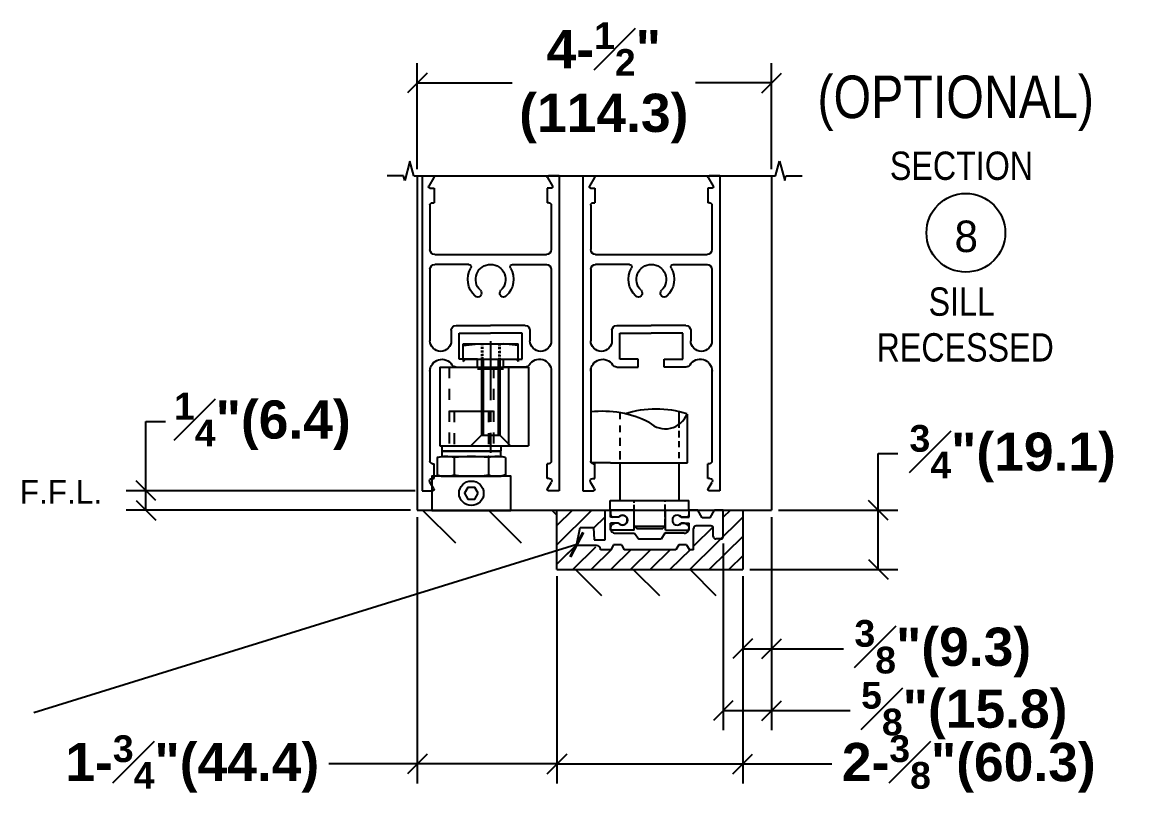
# Model space of a CAD drawing. Header units: inches. Extents: x -17070 to 527, y 504 to 2398.
# Drawn here: x -10381.01 to -10370.81, y 652.42 to 659.48 of the extents above; entities that cross this region are included whole.
import ezdxf
from ezdxf.enums import TextEntityAlignment as Align

# ---------------------------------------------------------------- set-up
doc = ezdxf.new("R2010")
doc.units = ezdxf.units.IN
for name, pattern in [('CENTER2', [1.125, 0.75, -0.125, 0.125, -0.125]), ('HIDDEN', [9.525, 6.35, -3.175]), ('HIDDEN2', [0.1875, 0.125, -0.0625])]:
    doc.linetypes.add(name, pattern=pattern)
for name, color, linetype in [('CENTER', 1, 'CENTER2'), ('DIMN', 7, 'Continuous'), ('DRAWING', 6, 'Continuous'), ('EXTR', 2, 'Continuous'), ('GLASS', 3, 'Continuous'), ('HARDWARE', 7, 'Continuous'), ('HIDDEN', 4, 'HIDDEN2'), ('JTBE', 1, 'Continuous'), ('MACHINING', 4, 'Continuous'), ('NOTES', 6, 'Continuous'), ('OBJECT', 7, 'Continuous'), ('PVT', 7, 'Continuous'), ('SLBRAIL', 7, 'Continuous'), ('SLIDE', 7, 'Continuous')]:
    doc.layers.add(name, color=color, linetype=linetype)
doc.styles.add('ROMANC', font='arialbd.ttf', dxfattribs={"height": 0.35})
doc.dimstyles.get("Standard").update_dxf_attribs({"dimtxt": 0.18, "dimasz": 0.18, "dimexe": 0.18, "dimexo": 0.0625, "dimgap": 0.09, "dimtad": 0, "dimtih": 1, "dimtoh": 1, "dimzin": 0, "dimdsep": 46, "dimtxsty": 'ROMANC', "dimblk": 'ARCHTICK', "dimcen": 0.09, "dimclrd": 25, "dimclre": 25, "dimadec": 0, "dimazin": 0, "dimtfac": 1, "dimtofl": 0, "dimtmove": 0, "dimatfit": 3, "dimldrblk": 'ARCHTICK', "dimfxl": 1, "dimtolj": 1, "dimtzin": 0, "dimarcsym": 0})

# ---------------------------------------------------------------- blocks, each defined once
blk = doc.blocks.new('_OBLIQUE')
at = {"color": 0, "linetype": 'ByBlock'}
blk.add_line((-0.5, -0.5), (0.5, 0.5), dxfattribs=at)
blk = doc.blocks.new('*D149')
at = {"layer": 'DEFPOINTS', "color": 0}
for p in [(-10374.154, 658.924), (-10377.398, 658.072), (-10374.154, 658.072)]:
    blk.add_point(p, dxfattribs=at)
at = {"layer": 'NOTES', "color": 25, "lineweight": -2}
for p, q in [((-10377.398, 658.134), (-10377.398, 659.104)), ((-10374.154, 658.134), (-10374.154, 659.104)), ((-10377.398, 658.924), (-10376.529, 658.924)), ((-10374.154, 658.924), (-10374.85, 658.924))]:
    blk.add_line(p, q, dxfattribs=at)
at = {"layer": 'NOTES', "color": 25, "lineweight": -2, "xscale": 0.18, "yscale": 0.18, "zscale": 0.18, "rotation": 180}
blk.add_blockref('_OBLIQUE', (-10377.398, 658.924), dxfattribs=at)
at = {"layer": 'NOTES', "color": 25, "lineweight": -2, "xscale": 0.18, "yscale": 0.18, "zscale": 0.18}
blk.add_blockref('_OBLIQUE', (-10374.154, 658.924), dxfattribs=at)
at = {"layer": 'NOTES', "color": 0, "insert": (-10375.69, 658.924), "char_height": 0.35, "attachment_point": 5, "style": 'ROMANC'}
blk.add_mtext('\\A1;\\A1;4-{\\H0.7x;\\S1#2;}"\\P(114.3)', dxfattribs=at)
blk = doc.blocks.new('_ARCHTICK')
at = {"color": 0, "linetype": 'ByBlock', "const_width": 0.15}
blk.add_lwpolyline([(-0.5, -0.5), (0.5, 0.5)], dxfattribs=at)
blk = doc.blocks.new('*D150')
at = {"layer": 'DEFPOINTS', "color": 0}
for p in [(-10376.12, 654.468), (-10374.417, 654.468), (-10374.417, 652.686)]:
    blk.add_point(p, dxfattribs=at)
at = {"layer": 'NOTES', "color": 25, "lineweight": -2}
for p, q in [((-10376.12, 654.406), (-10376.12, 652.506)), ((-10374.417, 654.406), (-10374.417, 652.506)), ((-10376.12, 652.686), (-10374.417, 652.686)), ((-10374.417, 652.686), (-10373.603, 652.686))]:
    blk.add_line(p, q, dxfattribs=at)
at = {"layer": 'NOTES', "color": 25, "lineweight": -2, "xscale": 0.18, "yscale": 0.18, "zscale": 0.18, "rotation": 180}
blk.add_blockref('_OBLIQUE', (-10376.12, 652.686), dxfattribs=at)
at = {"layer": 'NOTES', "color": 25, "lineweight": -2, "xscale": 0.18, "yscale": 0.18, "zscale": 0.18}
blk.add_blockref('_OBLIQUE', (-10374.417, 652.686), dxfattribs=at)
at = {"layer": 'NOTES', "color": 0, "insert": (-10372.348, 652.686), "char_height": 0.35, "attachment_point": 5, "style": 'ROMANC'}
blk.add_mtext('\\A1;\\A1;2-{\\H0.7x;\\S3#8;}"(60.3)', dxfattribs=at)
blk = doc.blocks.new('01-0281')
at = {"layer": 'OBJECT'}
for p, q in [((0.362, 0.127), (0.362, 0.5)), ((0.362, 0.5), (0.429, 0.5)), ((0.431, 0.5), (0.431, 0.446)), ((1.541, 0.5), (1.429, 0.5)), ((1.429, 0.446), (1.429, 0.5)), ((1.596, 0.406), (1.541, 0.5)), ((1.696, 0.406), (1.751, 0.5)), ((1.862, 0.5), (1.751, 0.5)), ((1.862, 0.164), (1.862, 0.5)), ((0.533, 0.415), (0.462, 0.415)), ((0.533, 0.335), (0.493, 0.335)), ((1.398, 0.415), (1.327, 0.415)), ((1.367, 0.335), (1.327, 0.335)), ((1.706, 0.302), (1.518, 0.302)), ((1.696, 0.406), (1.596, 0.406)), ((0, 0.054), (0.047, 0.281)), ((0.047, 0.281), (0.213, 0.281)), ((0.213, 0.281), (0.222, 0.127)), ((0.493, 0.21), (0.736, 0.21)), ((0.734, 0.21), (0.79, 0.133)), ((1.121, 0.21), (1.076, 0.133)), ((1.367, 0.21), (1.121, 0.21)), ((1.487, 0), (1.487, 0.271)), ((1.737, 0.167), (1.737, 0.271)), ((0.255, 0.054), (0, 0.054)), ((0.222, 0.127), (0.362, 0.127)), ((0.302, 0), (0.302, 0.006)), ((0.434, 0), (0.302, 0)), ((0.469, 0.061), (0.434, 0)), ((0.569, 0.061), (0.469, 0.061)), ((0.569, 0.061), (0.605, 0)), ((1.262, 0), (0.605, 0)), ((1.076, 0.133), (0.79, 0.133)), ((1.297, 0.061), (1.262, 0)), ((1.397, 0.061), (1.297, 0.061)), ((1.397, 0.061), (1.433, 0)), ((1.487, 0), (1.433, 0)), ((1.831, 0.136), (1.768, 0.136))]:
    blk.add_line(p, q, dxfattribs=at)
blk.add_arc((0.255, 0.006), 0.0473, 0, 90, dxfattribs=at)
for centre, major_axis, start_param, end_param in [((0.462, 0.446), (0.0219, 0.0219), 2.356194, 3.926991), ((0.581, 0.375), (-0.0442, 0.0442), 1.479896, 6.374085), ((1.279, 0.375), (-0.0442, 0.0442), 4.621489, 9.515678), ((1.398, 0.446), (-0.0219, 0.0219), 2.356194, 3.926991), ((0.493, 0.273), (-0.0438, 0.0438), -0.785398, 0.785398), ((1.367, 0.273), (-0.0438, 0.0438), 3.926991, 5.497787), ((1.518, 0.271), (0.0219, 0.0219), 0.785398, 2.356194), ((1.706, 0.271), (-0.0219, 0.0219), 3.926991, 5.497787), ((0.493, 0.272), (0.0438, 0.0438), 2.356194, 3.926991), ((1.367, 0.272), (-0.0438, 0.0438), 2.356194, 3.926991), ((1.768, 0.167), (0.0219, 0.0219), 2.356194, 3.926991), ((1.831, 0.167), (-0.0219, 0.0219), 2.356194, 3.810237)]:
    blk.add_ellipse(centre, major_axis=major_axis, ratio=1, start_param=start_param, end_param=end_param, dxfattribs=at)
blk = doc.blocks.new('28147L')
for p, q in [((8.759, 4.718), (9.059, 4.718)), ((8.759, 4.468), (8.759, 4.718)), ((9.059, 4.633), (9.059, 4.718)), ((8.959, 4.633), (9.059, 4.633)), ((8.959, 4.553), (9.059, 4.553)), ((9.059, 4.468), (9.059, 4.553)), ((8.759, 4.468), (9.059, 4.468))]:
    blk.add_line(p, q)
blk.add_arc((8.909, 4.593), 0.0635, 39.0443, 320.9557)
blk = doc.blocks.new('BTMGDPVT')
for p, q in [((-2.362, 0.75), (0, 0.75)), ((-2.362, 0), (0, 0))]:
    blk.add_line(p, q)
at = {"layer": 'DEFPOINTS', "color": 0, "linetype": 'ByBlock'}
blk.add_point((-0.831, 1.982), dxfattribs=at)
at = {"layer": 'JTBE'}
for p, q in [((-2.362, 0), (-2.362, 0.75)), ((0, 0.75), (0, 0))]:
    blk.add_line(p, q, dxfattribs=at)
at = {"layer": 'PVT'}
for p, q in [((-1.932, 1.999), (-1.932, 1.355)), ((-1.56, 1.908), (-1.56, 1.989)), ((-0.81, 1.8), (-0.81, 2.003)), ((-0.702, 1.355), (-0.702, 1.973)), ((-1.56, 1.741), (-1.56, 1.829)), ((-0.81, 1.677), (-0.81, 1.76)), ((-1.56, 1.569), (-1.56, 1.672)), ((-0.81, 1.554), (-0.81, 1.628)), ((-1.56, 1.397), (-1.56, 1.5)), ((-0.81, 1.411), (-0.81, 1.49)), ((-1.682, 1.355), (-1.932, 1.355)), ((-1.682, 1.355), (-0.702, 1.355)), ((-1.56, 0.875), (-1.56, 1.355)), ((-0.81, 0.875), (-0.81, 1.355)), ((-1.685, 0.875), (-0.685, 0.875)), ((-1.685, 0.75), (-1.685, 0.875)), ((-1.379, 0.844), (-1.379, 0.875)), ((-0.985, 0.859), (-0.985, 0.875)), ((-0.685, 0.75), (-0.685, 0.875)), ((-1.685, 0.75), (-0.685, 0.75)), ((-1.379, 0.66), (-1.379, 0.819)), ((-0.985, 0.665), (-0.985, 0.824)), ((-1.379, 0.549), (-1.379, 0.64)), ((-0.985, 0.549), (-0.985, 0.64)), ((-1.379, 0.549), (-0.985, 0.549)), ((-1.379, 0.549), (-1.348, 0.518)), ((-1.348, 0.518), (-1.016, 0.518)), ((-0.985, 0.549), (-1.016, 0.518))]:
    blk.add_line(p, q, dxfattribs=at)
for centre, radius, start, end in [((-1.783, 0.689), 1.319, 63.2873, 96.503), ((-1.103, 0.726), 1.31, 72.4557, 107.5443), ((-0.985, 2.082), 0.297, 226.3686, 338.8081)]:
    blk.add_arc(centre, radius, start, end, dxfattribs=at)
blk.add_blockref('01-0281', (-2.112, 0.25))
at = {"layer": 'SLIDE', "xscale": -1}
blk.add_blockref('28147L', (7.38, -3.968), dxfattribs=at)
at = {"layer": 'SLIDE'}
blk.add_blockref('28147L', (-9.741, -3.968), dxfattribs=at)
blk = doc.blocks.new('28173L')
at = {"color": 7}
for p, q in [((4.769, 1.559), (4.769, 5.56)), ((4.769, 5.56), (4.905, 5.56)), ((4.769, 5.56), (4.869, 5.56)), ((4.918, 5.537), (4.868, 5.45)), ((6.36, 5.537), (6.411, 5.45)), ((6.509, 5.56), (6.373, 5.56)), ((6.509, 5.56), (6.409, 5.56)), ((6.509, 1.559), (6.509, 5.56)), ((4.895, 5.404), (4.92, 5.404)), ((4.92, 5.404), (4.92, 5.217)), ((6.384, 5.404), (6.358, 5.404)), ((6.358, 5.404), (6.358, 5.217)), ((4.869, 4.001), (4.869, 5.186)), ((4.9, 5.217), (4.92, 5.217)), ((6.378, 5.217), (6.358, 5.217)), ((6.409, 4.022), (6.409, 5.186)), ((5.2, 3.99), (5.474, 3.99)), ((5.474, 3.99), (5.474, 3.89)), ((5.804, 3.99), (5.804, 3.89)), ((6.078, 3.99), (5.804, 3.99)), ((5.239, 3.89), (5.239, 3.56)), ((5.474, 3.89), (5.239, 3.89)), ((5.804, 3.89), (6.039, 3.89)), ((6.039, 3.89), (6.039, 3.56)), ((4.869, 2.748), (4.869, 3.655)), ((5.139, 3.522), (5.139, 3.655)), ((5.239, 3.56), (5.639, 3.56)), ((6.039, 3.56), (5.639, 3.56)), ((6.139, 3.522), (6.139, 3.655)), ((6.409, 2.748), (6.409, 3.655)), ((5.201, 3.46), (5.639, 3.46)), ((6.077, 3.46), (5.639, 3.46)), ((5.361, 2.686), (4.931, 2.686)), ((4.931, 2.559), (6.347, 2.559)), ((5.918, 2.686), (6.347, 2.686)), ((4.869, 1.933), (4.869, 2.497)), ((6.409, 1.933), (6.409, 2.497)), ((4.9, 1.902), (4.92, 1.902)), ((4.92, 1.715), (4.92, 1.902)), ((6.358, 1.715), (6.358, 1.902)), ((6.378, 1.902), (6.358, 1.902)), ((4.867, 1.715), (4.92, 1.715)), ((6.412, 1.715), (6.358, 1.715)), ((4.769, 1.559), (4.905, 1.559)), ((4.918, 1.582), (4.854, 1.693)), ((6.36, 1.582), (6.425, 1.693)), ((6.509, 1.559), (6.373, 1.559))]:
    blk.add_line(p, q, dxfattribs=at)
for centre, radius, start, end in [((4.905, 5.545), 0.015, 330, 90), ((6.373, 5.545), 0.015, 90, 210), ((4.895, 5.435), 0.031, 150, 270), ((6.384, 5.435), 0.031, 270, 30), ((4.9, 5.186), 0.031, 90, 180), ((6.378, 5.186), 0.031, 0, 90), ((5.02, 4.042), 0.151, 180, 327.6886), ((5.2, 3.928), 0.062, 90, 147.6886), ((6.078, 3.928), 0.062, 31.6177, 90), ((6.259, 4.04), 0.151, 211.6177, 360), ((5.004, 3.655), 0.135, 0, 180), ((6.274, 3.655), 0.135, 0, 180), ((5.201, 3.522), 0.062, 180, 270), ((6.077, 3.522), 0.062, 270, 0), ((4.931, 2.748), 0.062, 180, 270), ((6.347, 2.748), 0.062, 270, 0), ((4.931, 2.497), 0.062, 90, 180), ((6.347, 2.497), 0.062, 0, 90), ((4.9, 1.933), 0.031, 180, 270), ((6.378, 1.933), 0.031, 270, 0), ((4.867, 1.7), 0.015, 90, 210), ((6.412, 1.7), 0.015, 330, 90), ((4.905, 1.574), 0.015, 270, 30), ((6.373, 1.574), 0.015, 150, 270)]:
    blk.add_arc(centre, radius, start, end, dxfattribs=at)
for centre, radius, start, end in [((5.639, 2.876), 0.29, 133.4325, 209.6913), ((5.474, 3.051), 0.05, 313.4326, 133.4325), ((5.639, 2.876), 0.19, 133.4325, 46.5675), ((5.804, 3.051), 0.05, 46.5675, 226.5675), ((5.639, 2.876), 0.29, 330.3087, 46.5675), ((5.361, 2.717), 0.031, 270, 29.6913), ((5.918, 2.717), 0.031, 150.3087, 270)]:
    blk.add_arc(centre, radius, start, end)
at = {"layer": 'DEFPOINTS', "color": 7, "linetype": 'ByBlock'}
for p in [(6.509, 5.523), (6.509, 5.523), (6.358, 5.367), (5.239, 3.84), (5.474, 3.94), (5.474, 3.94), (5.804, 3.94), (5.804, 3.94), (6.039, 3.84), (6.258, 3.789), (6.039, 3.675), (5.435, 3.082), (5.507, 3.019), (5.766, 3.019), (5.77, 3.015), (4.891, 1.559)]:
    blk.add_point(p, dxfattribs=at)
blk = doc.blocks.new('*D151')
at = {"layer": 'DEFPOINTS', "color": 0}
for p in [(-10379.883, 655.189), (-10377.353, 655.189), (-10377.398, 655.009)]:
    blk.add_point(p, dxfattribs=at)
at = {"layer": 'NOTES', "color": 25, "lineweight": -2}
for p, q in [((-10379.883, 655.189), (-10379.883, 655.823)), ((-10379.883, 655.823), (-10379.703, 655.823)), ((-10377.416, 655.189), (-10380.063, 655.189)), ((-10379.883, 655.009), (-10379.883, 655.189)), ((-10377.46, 655.009), (-10380.063, 655.009))]:
    blk.add_line(p, q, dxfattribs=at)
at = {"layer": 'NOTES', "color": 25, "lineweight": -2, "xscale": 0.18, "yscale": 0.18, "zscale": 0.18}
for p, rotation in [((-10379.883, 655.189), 90), ((-10379.883, 655.009), 270)]:
    blk.add_blockref('_OBLIQUE', p, dxfattribs=dict(at, rotation=rotation))
at = {"layer": 'NOTES', "color": 0, "insert": (-10378.816, 655.823), "char_height": 0.35, "attachment_point": 5, "style": 'ROMANC'}
blk.add_mtext('\\A1;\\A1;{\\H0.7x;\\S1#4;}"(6.4)', dxfattribs=at)
blk = doc.blocks.new('BTMPIVOT')
at = {"layer": 'CENTER'}
blk.add_line((0.644, 0.331), (0.644, -1.089), dxfattribs=at)
at = {"layer": 'EXTR'}
for p, q in [((0.528, 0.1), (0.528, -0.866)), ((0.548, 0.1), (0.548, -0.866)), ((0.74, 0.1), (0.74, -0.866)), ((0.76, 0.1), (0.76, -0.866)), ((0.118, -0.562), (0.68, -0.562)), ((0.394, -1), (0.528, -0.866)), ((0.528, -0.866), (0.76, -0.866)), ((0.894, -1), (0.76, -0.866))]:
    blk.add_line(p, q, dxfattribs=at)
at = {"layer": 'HARDWARE'}
for p, q in [((0.024, -1), (0.024, -1.062)), ((0.024, -1.062), (0.774, -1.062)), ((0.774, -1), (0.774, -1.062))]:
    blk.add_line(p, q, dxfattribs=at)
at = {"layer": 'HIDDEN'}
for p, q in [((0.118, 0), (0.118, -1)), ((0.68, 0), (0.68, -1)), ((0.181, -0.562), (0.181, -1.062)), ((0.617, -0.562), (0.617, -1.062))]:
    blk.add_line(p, q, dxfattribs=at)
at = {"layer": 'MACHINING'}
for p, q in [((0, 0), (0, -1)), ((0, 0), (1.125, 0)), ((0.87, 0), (0.87, -1)), ((1.125, 0), (1.125, -1)), ((0, -1), (1.125, -1))]:
    blk.add_line(p, q, dxfattribs=at)
blk = doc.blocks.new('SQNUT')
at = {"layer": 'DRAWING'}
for p, q in [((-0.35, 0), (0.35, 0)), ((-0.35, -0.021), (-0.16, 0)), ((-0.35, -0.195), (-0.35, 0)), ((0.35, -0.021), (0.16, 0)), ((0.35, -0.195), (0.35, 0)), ((-0.35, -0.225), (-0.329, -0.195)), ((-0.35, -0.195), (-0.35, -0.225)), ((-0.329, -0.195), (0.329, -0.195)), ((0.35, -0.225), (0.329, -0.195)), ((0.35, -0.195), (0.35, -0.225))]:
    blk.add_line(p, q, dxfattribs=at)
at = {"layer": 'DRAWING', "linetype": 'HIDDEN'}
for p, q in [((-0.118, 0), (-0.118, -0.018)), ((-0.103, 0), (-0.103, -0.018)), ((0.103, 0), (0.103, -0.02)), ((0.118, 0), (0.118, -0.02)), ((-0.118, -0.038), (-0.118, -0.062)), ((-0.118, -0.086), (-0.118, -0.11)), ((-0.118, -0.131), (-0.118, -0.155)), ((-0.103, -0.038), (-0.103, -0.061)), ((-0.103, -0.084), (-0.103, -0.11)), ((-0.103, -0.128), (-0.103, -0.152)), ((0.103, -0.039), (0.103, -0.069)), ((0.103, -0.091), (0.103, -0.118)), ((0.103, -0.137), (0.103, -0.159)), ((0.118, -0.039), (0.118, -0.068)), ((0.118, -0.089), (0.118, -0.116)), ((0.118, -0.138), (0.118, -0.159)), ((-0.118, -0.175), (-0.118, -0.195)), ((-0.103, -0.168), (-0.103, -0.195)), ((0.103, -0.176), (0.103, -0.195)), ((0.118, -0.176), (0.118, -0.195))]:
    blk.add_line(p, q, dxfattribs=at)
blk = doc.blocks.new('BTMPVTEV')
at = {"layer": 'CENTER'}
blk.add_line((0, 0.231), (0, -1.189), dxfattribs=at)
blk.add_blockref('SQNUT', (0, 0.195))
at = {"layer": 'EXTR'}
blk.add_blockref('BTMPIVOT', (-0.644, -0.1), dxfattribs=at)
blk = doc.blocks.new('*D152')
at = {"layer": 'DEFPOINTS', "color": 0}
for p in [(-10377.398, 655.009), (-10376.12, 654.468), (-10377.398, 652.686)]:
    blk.add_point(p, dxfattribs=at)
at = {"layer": 'NOTES', "color": 25, "lineweight": -2}
for p, q in [((-10377.398, 654.947), (-10377.398, 652.506)), ((-10376.12, 654.406), (-10376.12, 652.506)), ((-10377.398, 652.686), (-10378.209, 652.686)), ((-10376.12, 652.686), (-10377.398, 652.686))]:
    blk.add_line(p, q, dxfattribs=at)
at = {"layer": 'NOTES', "color": 25, "lineweight": -2, "xscale": 0.18, "yscale": 0.18, "zscale": 0.18, "rotation": 180}
blk.add_blockref('_OBLIQUE', (-10377.398, 652.686), dxfattribs=at)
at = {"layer": 'NOTES', "color": 25, "lineweight": -2, "xscale": 0.18, "yscale": 0.18, "zscale": 0.18}
blk.add_blockref('_OBLIQUE', (-10376.12, 652.686), dxfattribs=at)
at = {"layer": 'NOTES', "color": 0, "insert": (-10379.458, 652.686), "char_height": 0.35, "attachment_point": 5, "style": 'ROMANC'}
blk.add_mtext('\\A1;\\A1;1-{\\H0.7x;\\S3#4;}"(44.4)', dxfattribs=at)
blk = doc.blocks.new('05-0277ASSY')
at = {"layer": 'DIMN', "color": 0, "linetype": 'ByBlock'}
blk.add_point((0.108, -0.031), dxfattribs=at)
blk.add_point((0.108, -0.031), dxfattribs=at)
at = {"layer": 'NOTES'}
for points in [[(-0.1875, -0.031), (0.1875, -0.031), (0.1875, 0), (-0.1875, 0)], [(-0.2504, -0.3745), (0.2496, -0.3745), (0.25, -0.156), (-0.25, -0.156)], [(0.0428, -0.2648), (0.0214, -0.2277), (-0.0214, -0.2277), (-0.0428, -0.2648), (-0.0214, -0.3018), (0.0214, -0.3018)]]:
    blk.add_lwpolyline(points, close=True, dxfattribs=at)
blk.add_circle((0, -0.2648), 0.078, dxfattribs=at)
at = {"layer": 'OBJECT'}
for p, q in [((-0.2165, -0.0385), (-0.189, -0.031)), ((-0.2165, -0.0385), (-0.2165, -0.1485)), ((-0.189, -0.031), (0.189, -0.031)), ((-0.1083, -0.0385), (-0.1083, -0.1485)), ((0.1083, -0.0385), (0.1083, -0.1485)), ((0.1083, -0.0385), (0.1083, -0.1485)), ((0.2165, -0.0385), (0.189, -0.031)), ((0.2165, -0.0385), (0.2165, -0.1485)), ((-0.2165, -0.1485), (-0.189, -0.156)), ((-0.189, -0.156), (0.189, -0.156)), ((0.2165, -0.1485), (0.189, -0.156))]:
    blk.add_line(p, q, dxfattribs=at)
for centre, radius, start, end in [((-0.1624, -0.2301), 0.1991, 74.22219, 105.77781), ((0, -0.816), 0.785, 82.07353, 97.92647), ((0.1624, -0.2301), 0.1991, 74.22219, 105.77781), ((-0.1624, 0.0431), 0.1991, 254.22219, 285.77781), ((0, 0.629), 0.785, 262.07353, 277.92647), ((0.1624, 0.0431), 0.1991, 254.22219, 285.77781)]:
    blk.add_arc(centre, radius, start, end, dxfattribs=at)
blk = doc.blocks.new('*D154')
at = {"layer": 'DEFPOINTS', "color": 0}
for p in [(-10374.154, 655.009), (-10374.417, 654.468), (-10373.177, 654.468)]:
    blk.add_point(p, dxfattribs=at)
at = {"layer": 'NOTES', "color": 25, "lineweight": -2}
for p, q in [((-10373.177, 655.009), (-10373.177, 655.528)), ((-10373.177, 655.528), (-10372.997, 655.528)), ((-10374.091, 655.009), (-10372.997, 655.009)), ((-10373.177, 654.468), (-10373.177, 655.009)), ((-10374.354, 654.468), (-10372.997, 654.468))]:
    blk.add_line(p, q, dxfattribs=at)
at = {"layer": 'NOTES', "color": 25, "lineweight": -2, "xscale": 0.18, "yscale": 0.18, "zscale": 0.18}
for p, rotation in [((-10373.177, 655.009), 90), ((-10373.177, 654.468), 270)]:
    blk.add_blockref('_OBLIQUE', p, dxfattribs=dict(at, rotation=rotation))
at = {"layer": 'NOTES', "color": 0, "insert": (-10371.946, 655.528), "char_height": 0.35, "attachment_point": 5, "style": 'ROMANC'}
blk.add_mtext('\\A1;\\A1;{\\H0.7x;\\S3#4;}"(19.1)', dxfattribs=at)
blk = doc.blocks.new('*D155')
at = {"layer": 'DEFPOINTS', "color": 0}
for p in [(-10374.154, 654.984), (-10374.417, 654.468), (-10374.417, 653.742)]:
    blk.add_point(p, dxfattribs=at)
at = {"layer": 'NOTES', "color": 25, "lineweight": -2}
for p, q in [((-10374.154, 654.921), (-10374.154, 653.562)), ((-10374.417, 654.406), (-10374.417, 653.562)), ((-10374.417, 653.742), (-10374.154, 653.742)), ((-10374.154, 653.742), (-10373.494, 653.742))]:
    blk.add_line(p, q, dxfattribs=at)
at = {"layer": 'NOTES', "color": 25, "lineweight": -2, "xscale": 0.18, "yscale": 0.18, "zscale": 0.18, "rotation": 180}
blk.add_blockref('_OBLIQUE', (-10374.417, 653.742), dxfattribs=at)
at = {"layer": 'NOTES', "color": 25, "lineweight": -2, "xscale": 0.18, "yscale": 0.18, "zscale": 0.18}
blk.add_blockref('_OBLIQUE', (-10374.154, 653.742), dxfattribs=at)
at = {"layer": 'NOTES', "color": 0, "insert": (-10372.586, 653.742), "char_height": 0.35, "attachment_point": 5, "style": 'ROMANC'}
blk.add_mtext('\\A1;\\A1;{\\H0.7x;\\S3#8;}"(9.3)', dxfattribs=at)
blk = doc.blocks.new('*D156')
at = {"layer": 'DEFPOINTS', "color": 0}
for p in [(-10374.154, 655.009), (-10374.597, 654.769), (-10374.597, 653.175)]:
    blk.add_point(p, dxfattribs=at)
at = {"layer": 'NOTES', "color": 25, "lineweight": -2}
for p, q in [((-10374.154, 654.947), (-10374.154, 652.995)), ((-10374.597, 654.706), (-10374.597, 652.995)), ((-10374.597, 653.175), (-10374.154, 653.175)), ((-10374.154, 653.175), (-10373.433, 653.175))]:
    blk.add_line(p, q, dxfattribs=at)
at = {"layer": 'NOTES', "color": 25, "lineweight": -2, "xscale": 0.18, "yscale": 0.18, "zscale": 0.18, "rotation": 180}
blk.add_blockref('_OBLIQUE', (-10374.597, 653.175), dxfattribs=at)
at = {"layer": 'NOTES', "color": 25, "lineweight": -2, "xscale": 0.18, "yscale": 0.18, "zscale": 0.18}
blk.add_blockref('_OBLIQUE', (-10374.154, 653.175), dxfattribs=at)
at = {"layer": 'NOTES', "color": 0, "insert": (-10372.389, 653.175), "char_height": 0.35, "attachment_point": 5, "style": 'ROMANC'}
blk.add_mtext('\\A1;\\A1;{\\H0.7x;\\S5#8;}"(15.8)', dxfattribs=at)

msp = doc.modelspace()

# ---------------------------------------------------------------- linework, layer by layer
for p, q in [((-10376.84498, 656.30379), (-10376.60707, 656.30379)), ((-10377.39798, 655.00906), (-10376.11972, 655.00906))]:
    msp.add_line(p, q)
at = {"layer": 'GLASS'}
for p, q in [((-10377.46571, 658.20682), (-10377.51273, 658.02865)), ((-10377.42925, 658.07189), (-10377.46571, 658.20682)), ((-10374.11698, 658.07189), (-10374.08052, 658.20682)), ((-10374.08052, 658.20682), (-10374.0335, 658.02865)), ((-10377.5237, 658.0715), (-10377.67259, 658.0715)), ((-10377.51273, 658.02865), (-10377.5237, 658.0715)), ((-10377.42925, 658.07189), (-10374.11698, 658.07189)), ((-10374.0335, 658.02865), (-10374.02253, 658.0715)), ((-10374.02253, 658.0715), (-10373.87364, 658.0715))]:
    msp.add_line(p, q, dxfattribs=at)
at = {"layer": 'NOTES'}
for p, q in [((-10377.39798, 658.07189), (-10377.39798, 655.00906)), ((-10374.15392, 658.07189), (-10374.15392, 655.0091)), ((-10377.34878, 655.00906), (-10377.04944, 654.71029)), ((-10376.74582, 655.00906), (-10376.44648, 654.71029)), ((-10376.16556, 655.00906), (-10376.11972, 654.96331)), ((-10375.79837, 655.00906), (-10376.11972, 654.69297)), ((-10375.98074, 655.00696), (-10376.11972, 654.87026)), ((-10375.67847, 654.94972), (-10375.78826, 654.84172)), ((-10374.41669, 654.94597), (-10374.90295, 654.46767)), ((-10374.53344, 655.00842), (-10374.59693, 654.94597)), ((-10374.41669, 655.0091), (-10374.15392, 655.0091)), ((-10374.68705, 654.85731), (-10374.86731, 654.68)), ((-10374.41669, 654.76868), (-10374.7212, 654.46916)), ((-10375.93757, 654.69485), (-10376.11972, 654.51568)), ((-10375.93757, 654.69485), (-10376.08224, 654.55255)), ((-10375.76737, 654.67171), (-10375.97481, 654.46767)), ((-10375.6194, 654.64937), (-10375.80261, 654.46916)), ((-10375.43916, 654.64937), (-10375.62237, 654.46916)), ((-10375.25893, 654.64937), (-10375.44214, 654.46916)), ((-10375.07869, 654.64937), (-10375.2619, 654.46916)), ((-10374.89999, 654.64786), (-10375.08167, 654.46916)), ((-10374.41669, 654.59139), (-10374.54096, 654.46916)), ((-10375.95056, 654.46837), (-10375.71158, 654.22983)), ((-10375.41964, 654.46837), (-10375.18065, 654.22983)), ((-10374.90369, 654.46916), (-10374.66391, 654.22983))]:
    msp.add_line(p, q, dxfattribs=at)
msp.add_circle((-10372.3743, 657.5513), 0.36047, dxfattribs=at)

# ---------------------------------------------------------------- block references
at = {"xscale": 0.7209412694610364, "yscale": 0.7209412694610364, "zscale": 0.7209412694610364}
msp.add_blockref('BTMPVTEV', (-10376.72603, 656.39297), dxfattribs=at)
at = {"layer": 'NOTES', "xscale": 1.441882538922073, "yscale": 1.441882538922073, "zscale": 1.441882538922073}
msp.add_blockref('05-0277ASSY', (-10376.90266, 655.54691), dxfattribs=at)
at = {"layer": 'PVT', "xscale": 0.7209412694610364, "yscale": 0.7209412694610364, "zscale": 0.7209412694610364}
msp.add_blockref('BTMGDPVT', (-10374.41669, 654.46839), dxfattribs=at)
at = {"layer": 'SLBRAIL', "xscale": -0.7209412694610364, "yscale": 0.7209412694610364, "zscale": 0.7209412694610364, "rotation": 180}
for p in [(-10380.79171, 659.19743), (-10379.32023, 659.19749)]:
    msp.add_blockref('28173L', p, dxfattribs=at)

# ---------------------------------------------------------------- texts
at = {"layer": 'NOTES', "width": 0.85}
for s, height, p in [('(OPTIONAL)', 0.389308, (-10373.73377, 658.60118)), ('SECTION', 0.259539, (-10373.07026, 658.03523)), ('SILL', 0.259539, (-10372.71602, 656.79085)), ('RECESSED', 0.259539, (-10373.19222, 656.37189))]:
    msp.add_text(s, height=height, dxfattribs=at).set_placement(p)
at = {"layer": 'NOTES'}
msp.add_text('8', height=0.28838, dxfattribs=at).set_placement((-10372.37107, 657.37429), align=Align.CENTER)
msp.add_text('F.F.L.', height=0.216282, dxfattribs=at).set_placement((-10381.0385, 655.06903))

# ---------------------------------------------------------------- dimensions: what is measured, and where the dimension line sits
for base, p1, p2, text, override, picture, middle in [((-10374.15392, 658.92439), (-10377.39798, 658.07189), (-10374.15392, 658.07189), '\\A1;4-{\\H0.7x;\\S1#2;}"\\P(114.3)', {"dimlfac": 2, "dimlunit": 4, "dimblk1": 'OBLIQUE', "dimblk2": 'OBLIQUE', "dimsah": 1}, '*D149', (-10375.68967, 658.92439)), ((-10377.39798, 652.6855), (-10376.11972, 654.46836), (-10377.39798, 655.00906), '\\A1;1-{\\H0.7x;\\S3#4;}"(44.4)', {"dimdec": 3, "dimlfac": 2, "dimlunit": 4, "dimblk1": 'OBLIQUE', "dimblk2": 'OBLIQUE', "dimsah": 1, "dimtmove": 0, "dimfrac": 2}, '*D152', (-10379.45796, 652.6855)), ((-10374.59693, 653.17475), (-10374.15392, 655.0091), (-10374.59693, 654.76868), '\\A1;{\\H0.7x;\\S5#8;}"(15.8)', {"dimdec": 3, "dimlfac": 2, "dimlunit": 4, "dimblk1": 'OBLIQUE', "dimblk2": 'OBLIQUE', "dimsah": 1, "dimtmove": 0, "dimfrac": 2}, '*D156', (-10372.38889, 653.17475)), ((-10374.41669, 653.74228), (-10374.15392, 654.98382), (-10374.41669, 654.46839), '\\A1;{\\H0.7x;\\S3#8;}"(9.3)', {"dimdec": 3, "dimlfac": 2, "dimlunit": 4, "dimblk1": 'OBLIQUE', "dimblk2": 'OBLIQUE', "dimsah": 1, "dimtmove": 0, "dimfrac": 2}, '*D155', (-10372.58638, 653.74228)), ((-10374.41669, 652.6855), (-10376.11972, 654.46836), (-10374.41669, 654.46839), '\\A1;2-{\\H0.7x;\\S3#8;}"(60.3)', {"dimdec": 3, "dimlfac": 2, "dimlunit": 4, "dimblk1": 'OBLIQUE', "dimblk2": 'OBLIQUE', "dimsah": 1, "dimtmove": 0, "dimfrac": 2}, '*D150', (-10372.34845, 652.6855))]:
    dim = msp.add_linear_dim(base=base, p1=p1, p2=p2, text=text, dimstyle='Standard', override=override, dxfattribs=at)
    dim.commit()
    dim.dimension.update_dxf_attribs({"geometry": picture, "text_midpoint": middle, "dimtype": 160})
for base, p1, p2, text, picture, middle in [((-10379.8831, 655.1893), (-10377.39798, 655.00906), (-10377.35325, 655.1893), '\\A1;{\\H0.7x;\\S1#4;}"(6.4)', '*D151', (-10378.81601, 655.8228)), ((-10373.17679, 654.46839), (-10374.15392, 655.0091), (-10374.41669, 654.46839), '\\A1;{\\H0.7x;\\S3#4;}"(19.1)', '*D154', (-10371.94615, 655.52818))]:
    dim = msp.add_linear_dim(base=base, p1=p1, p2=p2, angle=90, text=text, dimstyle='Standard', override={"dimlfac": 2, "dimlunit": 4, "dimblk1": 'OBLIQUE', "dimblk2": 'OBLIQUE', "dimsah": 1}, dxfattribs=at)
    dim.commit()
    dim.dimension.update_dxf_attribs({"geometry": picture, "text_midpoint": middle, "dimtype": 160})

# ---------------------------------------------------------------- leaders
msp.add_leader([(-10375.93757, 654.69485), (-10380.90812, 653.15473)], dimstyle='Standard', override={"dimtxt": 0.15, "dimgap": 0.09, "dimtad": 0, "dimlfac": 2}, dxfattribs=at)

doc.saveas('drawing.dxf')
